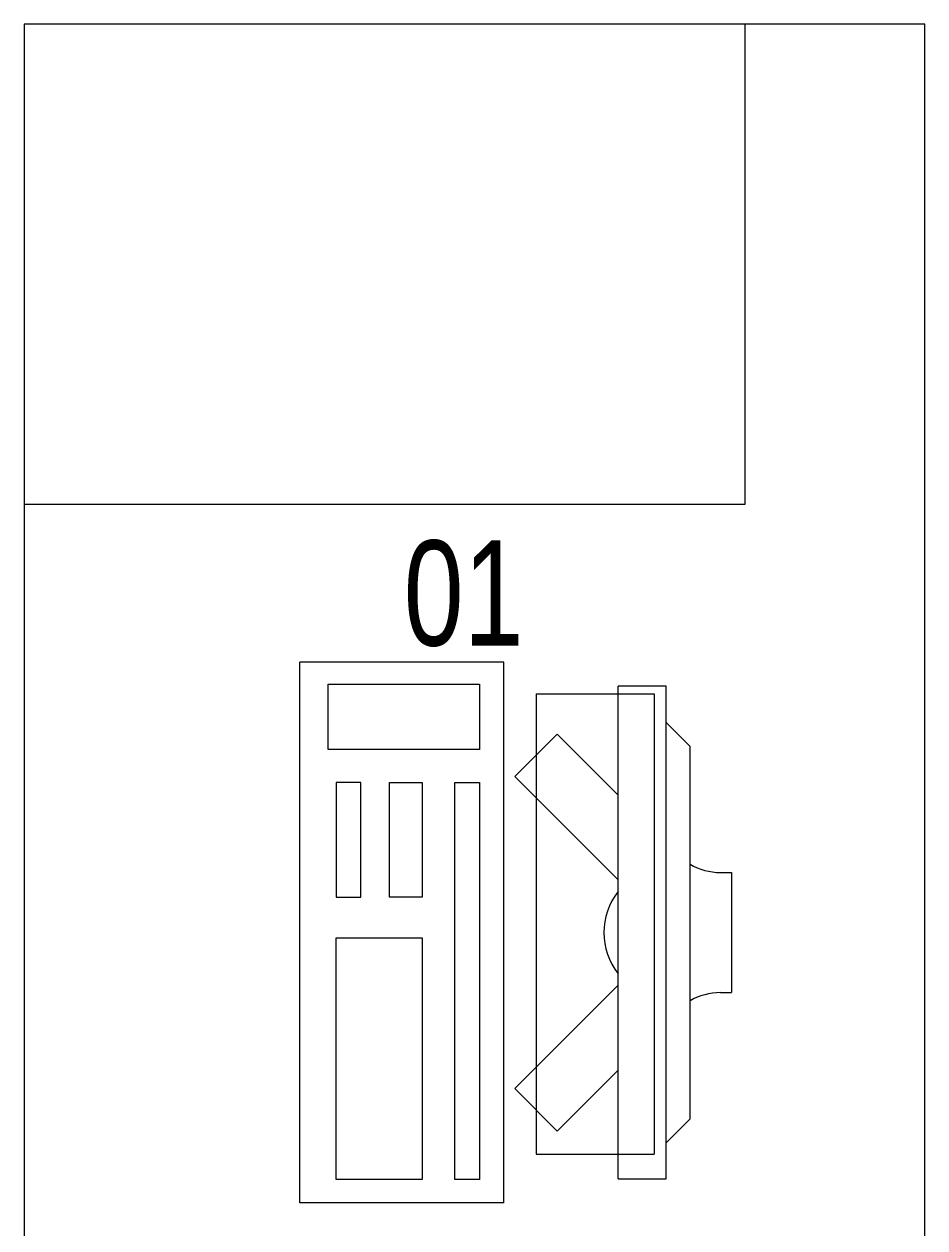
# Model space of a CAD drawing. Header units: millimetres. Extents: x -160614 to 59925, y -157025 to 0.
# Drawn here: x -121677 to -120927, y -115821 to -114819 of the extents above; entities that cross this region are included whole.
import ezdxf

# ---------------------------------------------------------------- set-up
doc = ezdxf.new("R2010")
doc.units = ezdxf.units.MM
doc.header["$LTSCALE"] = 8
doc.linetypes.add('HIDDEN', pattern=[9.525, 6.35, -3.175])
doc.layers.get('0').update_dxf_attribs({"color": 9, "lineweight": 5})
doc.layers.add('72_EGR_EQP_TAG', color=9, linetype='Continuous', lineweight=5)
doc.layers.add('LOADING', color=9, linetype='Continuous', lineweight=5)
doc.layers.get('0').off()
doc.layers.get('0').freeze()
doc.styles.add('X3G_ENTITY_257CFD', font='swisscl.ttf', dxfattribs={"height": 200})

# ---------------------------------------------------------------- blocks, each defined once
blk = doc.blocks.new('GF21043-P')
for p, q in [((0.8, 0.75), (-0.8, 0.75)), ((-0.8, 0.75), (-0.8, 0)), ((-0.8, 0), (0.8, 0))]:
    blk.add_line(p, q)
at = {"linetype": 'HIDDEN'}
for p, q in [((-0.8, 0.6), (-0.4, 0.6)), ((-0.4, 0.6), (-0.4, 0))]:
    blk.add_line(p, q, dxfattribs=at)
blk = doc.blocks.new('ITCWLS1-P')
at = {"layer": 'LOADING'}
for p, q in [((-0.17, 0.45), (-0.17, 0)), ((-0.17, 0.45), (0, 0.45)), ((0, 0.45), (0, 0)), ((-0.2651, 0.43, 0), (-0.3051, 0.43, 0)), ((-0.3051, 0.43, 0), (-0.3051, 0.02, 0)), ((-0.2651, 0.43, 0), (-0.2651, 0.02, 0)), ((-0.1496, 0.4305), (-0.1291, 0.4305)), ((-0.1291, 0.4305), (-0.1291, 0.4089)), ((-0.197, 0.4094), (-0.295, 0.4094)), ((-0.295, 0.0264), (-0.295, 0.4094)), ((-0.197, 0.0264), (-0.197, 0.4094)), ((-0.3251, 0.38, 0), (-0.3051, 0.4, 0)), ((-0.3251, 0.38, 0), (-0.3251, 0.07, 0)), ((-0.3503, 0.275), (-0.3596, 0.275)), ((-0.3596, 0.175), (-0.3596, 0.275)), ((-0.3503, 0.175), (-0.3596, 0.175)), ((-0.3251, 0.07, 0), (-0.3051, 0.05, 0)), ((-0.197, 0.0264), (-0.295, 0.0264)), ((-0.3051, 0.02, 0), (-0.2651, 0.02, 0)), ((-0.17, 0), (0, 0))]:
    blk.add_line(p, q, dxfattribs=at)
at = {"layer": 'LOADING', "extrusion": (2.48281e-10, 3.18408e-10, -1)}
for p, q in [((-0.2651, 0.3395), (-0.2144, 0.3902)), ((-0.1791, 0.3548), (-0.2144, 0.3902)), ((-0.2651, 0.2688), (-0.1791, 0.3548))]:
    blk.add_line(p, q, dxfattribs=at)
at = {"layer": 'LOADING', "extrusion": (2.48281e-10, -3.18408e-10, -1)}
for p, q in [((-0.2651, 0.1812), (-0.1791, 0.0952)), ((-0.2651, 0.1105), (-0.2144, 0.0598)), ((-0.1791, 0.0952), (-0.2144, 0.0598))]:
    blk.add_line(p, q, dxfattribs=at)
at = {"layer": 'LOADING'}
for points in [[(-0.1291, 0.4089), (-0.1291, 0.1), (-0.1496, 0.1), (-0.1496, 0.4305)], [(-0.1496, 0.1), (-0.1496, 0.1), (-0.1496, 0.1), (-0.1496, 0.1), (-0.1496, 0.1), (-0.1496, 0.1), (-0.1496, 0.1), (-0.1496, 0.1), (-0.1496, 0.1)], [(-0.1496, 0.1), (-0.1496, 0.1), (-0.1496, 0.1), (-0.1496, 0.1), (-0.1496, 0.1), (-0.1496, 0.1), (-0.1496, 0.1), (-0.1496, 0.1), (-0.1496, 0.1), (-0.1496, 0.1), (-0.1496, 0.1), (-0.1496, 0.1), (-0.1496, 0.1), (-0.1496, 0.1), (-0.1496, 0.1), (-0.1496, 0.1), (-0.1496, 0.1), (-0.1496, 0.1)], [(-0.1496, 0.1), (-0.1496, 0.1), (-0.1496, 0.1), (-0.1496, 0.1), (-0.1496, 0.1), (-0.1496, 0.1), (-0.1496, 0.1), (-0.1496, 0.1), (-0.1496, 0.1), (-0.1496, 0.1)], [(-0.1496, 0.1), (-0.1496, 0.1), (-0.1496, 0.1), (-0.1496, 0.1), (-0.1496, 0.1), (-0.1496, 0.1), (-0.1496, 0.1)], [(-0.1496, 0.1), (-0.1496, 0.1), (-0.1496, 0.1), (-0.1496, 0.1), (-0.1496, 0.1), (-0.1496, 0.1), (-0.1496, 0.1), (-0.1496, 0.1), (-0.1496, 0.1), (-0.1496, 0.1)], [(-0.1496, 0.1), (-0.1496, 0.1), (-0.1496, 0.1), (-0.1496, 0.1), (-0.1496, 0.1), (-0.1496, 0.1), (-0.1496, 0.1), (-0.1496, 0.1), (-0.1496, 0.1), (-0.1496, 0.1), (-0.1496, 0.1), (-0.1496, 0.1), (-0.1496, 0.1), (-0.1496, 0.1), (-0.1496, 0.1)], [(-0.1496, 0.1), (-0.1496, 0.1), (-0.1496, 0.1), (-0.1496, 0.1), (-0.1496, 0.1), (-0.1496, 0.1), (-0.1496, 0.1), (-0.1496, 0.1), (-0.1496, 0.1), (-0.1496, 0.1)], [(-0.1496, 0.1), (-0.1496, 0.1), (-0.1496, 0.1), (-0.1496, 0.1), (-0.1496, 0.1), (-0.1496, 0.1), (-0.1496, 0.1), (-0.1496, 0.1), (-0.1496, 0.1), (-0.1496, 0.1)], [(-0.1496, 0.1), (-0.1496, 0.1), (-0.1496, 0.1), (-0.1496, 0.1), (-0.1496, 0.1), (-0.1496, 0.1), (-0.1496, 0.1), (-0.1496, 0.1), (-0.1496, 0.1), (-0.1496, 0.1), (-0.1496, 0.1), (-0.1496, 0.1), (-0.1496, 0.1), (-0.1496, 0.1), (-0.1496, 0.1), (-0.1496, 0.1), (-0.1496, 0.1), (-0.1496, 0.1), (-0.1496, 0.1), (-0.1496, 0.1), (-0.1496, 0.1), (-0.1496, 0.1), (-0.1496, 0.1), (-0.1496, 0.1), (-0.1496, 0.1), (-0.1496, 0.1), (-0.1496, 0.1), (-0.1496, 0.1), (-0.1496, 0.1), (-0.1496, 0.1), (-0.1496, 0.1), (-0.1496, 0.1), (-0.1496, 0.1), (-0.1496, 0.1), (-0.1496, 0.1), (-0.1496, 0.1), (-0.1496, 0.1), (-0.1496, 0.1), (-0.1496, 0.1), (-0.1496, 0.1), (-0.1496, 0.1), (-0.1496, 0.1), (-0.1496, 0.1), (-0.1496, 0.1), (-0.1496, 0.1), (-0.1496, 0.1), (-0.1496, 0.1), (-0.1496, 0.1), (-0.1496, 0.1), (-0.1496, 0.1), (-0.1496, 0.1), (-0.1496, 0.1), (-0.1496, 0.1), (-0.1496, 0.1)], [(-0.1496, 0.1), (-0.1496, 0.1), (-0.1496, 0.1), (-0.1496, 0.1), (-0.1496, 0.1), (-0.1496, 0.1), (-0.1496, 0.1), (-0.1496, 0.1), (-0.1496, 0.1), (-0.1496, 0.1), (-0.1496, 0.1), (-0.1496, 0.1), (-0.1496, 0.1), (-0.1496, 0.1), (-0.1496, 0.1), (-0.1496, 0.1), (-0.1496, 0.1), (-0.1496, 0.1), (-0.1496, 0.1), (-0.1496, 0.1), (-0.1496, 0.1), (-0.1496, 0.1), (-0.1496, 0.1), (-0.1496, 0.1), (-0.1496, 0.1), (-0.1496, 0.1), (-0.1496, 0.1), (-0.1496, 0.1), (-0.1496, 0.1), (-0.1496, 0.1), (-0.1496, 0.1), (-0.1496, 0.1), (-0.1496, 0.1), (-0.1496, 0.1), (-0.1496, 0.1), (-0.1496, 0.1), (-0.1496, 0.1), (-0.1496, 0.1), (-0.1496, 0.1), (-0.1496, 0.1), (-0.1496, 0.1), (-0.1496, 0.1), (-0.1496, 0.1), (-0.1496, 0.1), (-0.1496, 0.1), (-0.1496, 0.1), (-0.1496, 0.1), (-0.1496, 0.1), (-0.1496, 0.1), (-0.1496, 0.1), (-0.1496, 0.1), (-0.1496, 0.1), (-0.1496, 0.1), (-0.1496, 0.1), (-0.1496, 0.1), (-0.1496, 0.1), (-0.1496, 0.1), (-0.1496, 0.1), (-0.1496, 0.1), (-0.1496, 0.1), (-0.1496, 0.1), (-0.1496, 0.1), (-0.1496, 0.1), (-0.1496, 0.1), (-0.1496, 0.1), (-0.1496, 0.1), (-0.1496, 0.1), (-0.1496, 0.1), (-0.1496, 0.1), (-0.1496, 0.1), (-0.1496, 0.1), (-0.1496, 0.1), (-0.1496, 0.1), (-0.1496, 0.1), (-0.1496, 0.1), (-0.1496, 0.1), (-0.1496, 0.1), (-0.1496, 0.1), (-0.1496, 0.1), (-0.1496, 0.1), (-0.1496, 0.1), (-0.1496, 0.1), (-0.1496, 0.1), (-0.1496, 0.1), (-0.1496, 0.1), (-0.1496, 0.1), (-0.1496, 0.1), (-0.1496, 0.1), (-0.1496, 0.1)], [(-0.1496, 0.1), (-0.1496, 0.1), (-0.1496, 0.1), (-0.1496, 0.1), (-0.1496, 0.1), (-0.1496, 0.1), (-0.1496, 0.1), (-0.1496, 0.1), (-0.1496, 0.1), (-0.1496, 0.1), (-0.1496, 0.1), (-0.1496, 0.1)], [(-0.1496, 0.1), (-0.1496, 0.1), (-0.1496, 0.1), (-0.1496, 0.1), (-0.1496, 0.1), (-0.1496, 0.1), (-0.1496, 0.1)], [(-0.1496, 0.1), (-0.1496, 0.1), (-0.1496, 0.1), (-0.1496, 0.1), (-0.1496, 0.1), (-0.1496, 0.1), (-0.1496, 0.1), (-0.1496, 0.1), (-0.1496, 0.1), (-0.1496, 0.1), (-0.1496, 0.1), (-0.1496, 0.1), (-0.1496, 0.1), (-0.1496, 0.1), (-0.1496, 0.1), (-0.1496, 0.1), (-0.1496, 0.1)], [(-0.1496, 0.1), (-0.1496, 0.1), (-0.1496, 0.1), (-0.1496, 0.1), (-0.1496, 0.1), (-0.1496, 0.1), (-0.1496, 0.1), (-0.1496, 0.1), (-0.1496, 0.1), (-0.1496, 0.1), (-0.1496, 0.1), (-0.1496, 0.1), (-0.1496, 0.1), (-0.1496, 0.1), (-0.1496, 0.1), (-0.1496, 0.1), (-0.1496, 0.1), (-0.1496, 0.1), (-0.1496, 0.1), (-0.1496, 0.1), (-0.1496, 0.1), (-0.1496, 0.1), (-0.1496, 0.1), (-0.1496, 0.1), (-0.1496, 0.1), (-0.1496, 0.1), (-0.1496, 0.1), (-0.1496, 0.1), (-0.1496, 0.1), (-0.1496, 0.1), (-0.1496, 0.1), (-0.1496, 0.1), (-0.1496, 0.1), (-0.1496, 0.1), (-0.1496, 0.1), (-0.1496, 0.1), (-0.1496, 0.1), (-0.1496, 0.1), (-0.1496, 0.1), (-0.1496, 0.1), (-0.1496, 0.1), (-0.1496, 0.1), (-0.1496, 0.1), (-0.1496, 0.1), (-0.1496, 0.1), (-0.1496, 0.1), (-0.1496, 0.1), (-0.1496, 0.1), (-0.1496, 0.1), (-0.1496, 0.1), (-0.1496, 0.1), (-0.1496, 0.1), (-0.1496, 0.1), (-0.1496, 0.1), (-0.1496, 0.1), (-0.1496, 0.1), (-0.1496, 0.1), (-0.1496, 0.1), (-0.1496, 0.1), (-0.1496, 0.1), (-0.1496, 0.1), (-0.1496, 0.1), (-0.1496, 0.1), (-0.1496, 0.1), (-0.1496, 0.1), (-0.1496, 0.1), (-0.1496, 0.1), (-0.1496, 0.1), (-0.1496, 0.1), (-0.1496, 0.1), (-0.1496, 0.1), (-0.1496, 0.1), (-0.1496, 0.1), (-0.1496, 0.1), (-0.1496, 0.1), (-0.1496, 0.1), (-0.1496, 0.1), (-0.1496, 0.1), (-0.1496, 0.1), (-0.1496, 0.1), (-0.1496, 0.1), (-0.1496, 0.1), (-0.1496, 0.1), (-0.1496, 0.1), (-0.1496, 0.1), (-0.1496, 0.1), (-0.1496, 0.1), (-0.1496, 0.1), (-0.1496, 0.1), (-0.1496, 0.1), (-0.1496, 0.1), (-0.1496, 0.1), (-0.1496, 0.1), (-0.1496, 0.1), (-0.1496, 0.1), (-0.1496, 0.1), (-0.1496, 0.1), (-0.1496, 0.1), (-0.1496, 0.1), (-0.1496, 0.1), (-0.1496, 0.1), (-0.1496, 0.1), (-0.1496, 0.1), (-0.1496, 0.1), (-0.1496, 0.1), (-0.1496, 0.1), (-0.1496, 0.1), (-0.1496, 0.1), (-0.1496, 0.1), (-0.1496, 0.1), (-0.1496, 0.1)], [(-0.1496, 0.1), (-0.1496, 0.1), (-0.1496, 0.1), (-0.1496, 0.1), (-0.1496, 0.1), (-0.1496, 0.1), (-0.1496, 0.1), (-0.1496, 0.1)]]:
    blk.add_lwpolyline(points, dxfattribs=at)
for points in [[(-0.1019, 0.4305), (-0.0304, 0.4305), (-0.0304, 0.2294), (-0.1019, 0.2294)], [(-0.1019, 0.1954), (-0.0747, 0.1954), (-0.0747, 0.1), (-0.1019, 0.1)], [(-0.0304, 0.1954), (-0.0508, 0.1954), (-0.0508, 0.1), (-0.0304, 0.1)], [(-0.1496, 0.1), (-0.1496, 0.1), (-0.1496, 0.1), (-0.1496, 0.1), (-0.1496, 0.1), (-0.1496, 0.1), (-0.1496, 0.1), (-0.1496, 0.1), (-0.1496, 0.1), (-0.1496, 0.1), (-0.1496, 0.1), (-0.1496, 0.1), (-0.1496, 0.1), (-0.1496, 0.1), (-0.1496, 0.1), (-0.1496, 0.1), (-0.1496, 0.1), (-0.1496, 0.1), (-0.1496, 0.1), (-0.1496, 0.1), (-0.1496, 0.1), (-0.1496, 0.1), (-0.1496, 0.1), (-0.1496, 0.1), (-0.1496, 0.1), (-0.1496, 0.1), (-0.1496, 0.1), (-0.1496, 0.1), (-0.1496, 0.1), (-0.1496, 0.1), (-0.1496, 0.1), (-0.1496, 0.1), (-0.1496, 0.1), (-0.1496, 0.1), (-0.1496, 0.1), (-0.1496, 0.1), (-0.1496, 0.1), (-0.1496, 0.1), (-0.1496, 0.1), (-0.1496, 0.1), (-0.1496, 0.1), (-0.1496, 0.1), (-0.1496, 0.1), (-0.1496, 0.1), (-0.1496, 0.1), (-0.1496, 0.1), (-0.1496, 0.1), (-0.1496, 0.1), (-0.1496, 0.1), (-0.1496, 0.1), (-0.1496, 0.1), (-0.1496, 0.1), (-0.1496, 0.1), (-0.1496, 0.1), (-0.1496, 0.1), (-0.1496, 0.1), (-0.1496, 0.1), (-0.1496, 0.1), (-0.1496, 0.1), (-0.1496, 0.1), (-0.1496, 0.1), (-0.1496, 0.1), (-0.1496, 0.1), (-0.1496, 0.1), (-0.1496, 0.1), (-0.1496, 0.1), (-0.1496, 0.1), (-0.1496, 0.1), (-0.1496, 0.1), (-0.1496, 0.1), (-0.1496, 0.1), (-0.1496, 0.1), (-0.1496, 0.1), (-0.1496, 0.1), (-0.1496, 0.1), (-0.1496, 0.1), (-0.1496, 0.1), (-0.1496, 0.1), (-0.1496, 0.1), (-0.1496, 0.1), (-0.1496, 0.1), (-0.1496, 0.1), (-0.1496, 0.1), (-0.1496, 0.1), (-0.1496, 0.1), (-0.1496, 0.1), (-0.1496, 0.1), (-0.1496, 0.1), (-0.1496, 0.1), (-0.1496, 0.1), (-0.1496, 0.1), (-0.1496, 0.1), (-0.1496, 0.1), (-0.1496, 0.1), (-0.1496, 0.1), (-0.1496, 0.1), (-0.1496, 0.1), (-0.1496, 0.1), (-0.1496, 0.1), (-0.1496, 0.1), (-0.1496, 0.1), (-0.1496, 0.1), (-0.1496, 0.1), (-0.1496, 0.1), (-0.1496, 0.1), (-0.1496, 0.1), (-0.1496, 0.1), (-0.1496, 0.1), (-0.1496, 0.1), (-0.1496, 0.1), (-0.1496, 0.1), (-0.1496, 0.1), (-0.1496, 0.1), (-0.1496, 0.1), (-0.1496, 0.1), (-0.1496, 0.1), (-0.1496, 0.1), (-0.1496, 0.1), (-0.1496, 0.1), (-0.1496, 0.1), (-0.1496, 0.1), (-0.1496, 0.1), (-0.1496, 0.1), (-0.1496, 0.1), (-0.1496, 0.1), (-0.1496, 0.1), (-0.1496, 0.1), (-0.1496, 0.1), (-0.1496, 0.1), (-0.1496, 0.1), (-0.1496, 0.1), (-0.1496, 0.1), (-0.1496, 0.1), (-0.1496, 0.1), (-0.1496, 0.1), (-0.1496, 0.1), (-0.1496, 0.1), (-0.1496, 0.1), (-0.1496, 0.1), (-0.1496, 0.1), (-0.1496, 0.1), (-0.1496, 0.1), (-0.1496, 0.1), (-0.1496, 0.1), (-0.1496, 0.1), (-0.1496, 0.1), (-0.1496, 0.1), (-0.1496, 0.1), (-0.1496, 0.1), (-0.1496, 0.1), (-0.1496, 0.1), (-0.1496, 0.1), (-0.1496, 0.1), (-0.1496, 0.1), (-0.1496, 0.1), (-0.1496, 0.1), (-0.1496, 0.1), (-0.1496, 0.1), (-0.1496, 0.1), (-0.1496, 0.1), (-0.1496, 0.1), (-0.1496, 0.1), (-0.1496, 0.1), (-0.1496, 0.1), (-0.1496, 0.1), (-0.1496, 0.1), (-0.1496, 0.1), (-0.1496, 0.1), (-0.1496, 0.1), (-0.1496, 0.1), (-0.1496, 0.1), (-0.1496, 0.1), (-0.1496, 0.1), (-0.1496, 0.1), (-0.1496, 0.1), (-0.1496, 0.1), (-0.1496, 0.1), (-0.1496, 0.1), (-0.1496, 0.1), (-0.1496, 0.1), (-0.1496, 0.1), (-0.1496, 0.1), (-0.1496, 0.1), (-0.1496, 0.1), (-0.1496, 0.1), (-0.1496, 0.1), (-0.1496, 0.1), (-0.1496, 0.1), (-0.1496, 0.1), (-0.1496, 0.1), (-0.1496, 0.1), (-0.1496, 0.1), (-0.1496, 0.1), (-0.1496, 0.1), (-0.1496, 0.1), (-0.1496, 0.1), (-0.1496, 0.1), (-0.1496, 0.1), (-0.1496, 0.1), (-0.1496, 0.1), (-0.1496, 0.1), (-0.1496, 0.1), (-0.1496, 0.1), (-0.1496, 0.1), (-0.1496, 0.1), (-0.1496, 0.1), (-0.1496, 0.1), (-0.1496, 0.1), (-0.1496, 0.1), (-0.1496, 0.1), (-0.1496, 0.1), (-0.1496, 0.1), (-0.1496, 0.1), (-0.1496, 0.1), (-0.1496, 0.1), (-0.1496, 0.1), (-0.1496, 0.1), (-0.1496, 0.1), (-0.1496, 0.1), (-0.1496, 0.1), (-0.1496, 0.1), (-0.1496, 0.1), (-0.1496, 0.1), (-0.1496, 0.1), (-0.1496, 0.1), (-0.1496, 0.1), (-0.1496, 0.1), (-0.1496, 0.1), (-0.1496, 0.1), (-0.1496, 0.1), (-0.1496, 0.1), (-0.1496, 0.1), (-0.1496, 0.1), (-0.1496, 0.1), (-0.1496, 0.1), (-0.1496, 0.1), (-0.1496, 0.1), (-0.1496, 0.1), (-0.1496, 0.1), (-0.1496, 0.1), (-0.1496, 0.1), (-0.1496, 0.1), (-0.1496, 0.1), (-0.1496, 0.1), (-0.1496, 0.1), (-0.1496, 0.1), (-0.1496, 0.1), (-0.1496, 0.1), (-0.1496, 0.1), (-0.1496, 0.1), (-0.1496, 0.1), (-0.1496, 0.1), (-0.1496, 0.1), (-0.1496, 0.1), (-0.1496, 0.1), (-0.1496, 0.1), (-0.1496, 0.1), (-0.1496, 0.1), (-0.1496, 0.1), (-0.1496, 0.1), (-0.1496, 0.1), (-0.1496, 0.1), (-0.1496, 0.1), (-0.1496, 0.1), (-0.1496, 0.1), (-0.1496, 0.1), (-0.1496, 0.1), (-0.1496, 0.1), (-0.1496, 0.1), (-0.1496, 0.1), (-0.1496, 0.1), (-0.1496, 0.1), (-0.1496, 0.1), (-0.1496, 0.1), (-0.1496, 0.1), (-0.1496, 0.1), (-0.1496, 0.1)], [(-0.1496, 0.1), (-0.1496, 0.1), (-0.1496, 0.1), (-0.1496, 0.1), (-0.1496, 0.1), (-0.1496, 0.1), (-0.1496, 0.1), (-0.1496, 0.1), (-0.1496, 0.1), (-0.1496, 0.1), (-0.1496, 0.1), (-0.1496, 0.1), (-0.1496, 0.1), (-0.1496, 0.1), (-0.1496, 0.1), (-0.1496, 0.1), (-0.1496, 0.1), (-0.1496, 0.1), (-0.1496, 0.1), (-0.1496, 0.1), (-0.1496, 0.1), (-0.1496, 0.1), (-0.1496, 0.1), (-0.1496, 0.1), (-0.1496, 0.1), (-0.1496, 0.1), (-0.1496, 0.1), (-0.1496, 0.1), (-0.1496, 0.1), (-0.1496, 0.1), (-0.1496, 0.1), (-0.1496, 0.1), (-0.1496, 0.1), (-0.1496, 0.1), (-0.1496, 0.1), (-0.1496, 0.1), (-0.1496, 0.1), (-0.1496, 0.1), (-0.1496, 0.1), (-0.1496, 0.1), (-0.1496, 0.1), (-0.1496, 0.1), (-0.1496, 0.1), (-0.1496, 0.1), (-0.1496, 0.1), (-0.1496, 0.1), (-0.1496, 0.1), (-0.1496, 0.1), (-0.1496, 0.1), (-0.1496, 0.1), (-0.1496, 0.1), (-0.1496, 0.1), (-0.1496, 0.1), (-0.1496, 0.1), (-0.1496, 0.1), (-0.1496, 0.1), (-0.1496, 0.1), (-0.1496, 0.1), (-0.1496, 0.1), (-0.1496, 0.1), (-0.1496, 0.1), (-0.1496, 0.1), (-0.1496, 0.1), (-0.1496, 0.1), (-0.1496, 0.1), (-0.1496, 0.1), (-0.1496, 0.1), (-0.1496, 0.1), (-0.1496, 0.1), (-0.1496, 0.1), (-0.1496, 0.1), (-0.1496, 0.1), (-0.1496, 0.1), (-0.1496, 0.1), (-0.1496, 0.1), (-0.1496, 0.1), (-0.1496, 0.1), (-0.1496, 0.1), (-0.1496, 0.1), (-0.1496, 0.1), (-0.1496, 0.1), (-0.1496, 0.1), (-0.1496, 0.1), (-0.1496, 0.1), (-0.1496, 0.1), (-0.1496, 0.1), (-0.1496, 0.1), (-0.1496, 0.1), (-0.1496, 0.1), (-0.1496, 0.1), (-0.1496, 0.1), (-0.1496, 0.1), (-0.1496, 0.1), (-0.1496, 0.1), (-0.1496, 0.1), (-0.1496, 0.1), (-0.1496, 0.1), (-0.1496, 0.1), (-0.1496, 0.1), (-0.1496, 0.1), (-0.1496, 0.1), (-0.1496, 0.1), (-0.1496, 0.1), (-0.1496, 0.1), (-0.1496, 0.1), (-0.1496, 0.1), (-0.1496, 0.1), (-0.1496, 0.1), (-0.1496, 0.1), (-0.1496, 0.1), (-0.1496, 0.1), (-0.1496, 0.1), (-0.1496, 0.1), (-0.1496, 0.1), (-0.1496, 0.1), (-0.1496, 0.1), (-0.1496, 0.1), (-0.1496, 0.1), (-0.1496, 0.1), (-0.1496, 0.1), (-0.1496, 0.1), (-0.1496, 0.1), (-0.1496, 0.1), (-0.1496, 0.1), (-0.1496, 0.1), (-0.1496, 0.1), (-0.1496, 0.1), (-0.1496, 0.1), (-0.1496, 0.1), (-0.1496, 0.1), (-0.1496, 0.1), (-0.1496, 0.1), (-0.1496, 0.1), (-0.1496, 0.1), (-0.1496, 0.1), (-0.1496, 0.1), (-0.1496, 0.1), (-0.1496, 0.1), (-0.1496, 0.1), (-0.1496, 0.1), (-0.1496, 0.1), (-0.1496, 0.1), (-0.1496, 0.1), (-0.1496, 0.1), (-0.1496, 0.1), (-0.1496, 0.1), (-0.1496, 0.1), (-0.1496, 0.1), (-0.1496, 0.1), (-0.1496, 0.1), (-0.1496, 0.1), (-0.1496, 0.1), (-0.1496, 0.1), (-0.1496, 0.1), (-0.1496, 0.1), (-0.1496, 0.1), (-0.1496, 0.1), (-0.1496, 0.1), (-0.1496, 0.1), (-0.1496, 0.1), (-0.1496, 0.1), (-0.1496, 0.1), (-0.1496, 0.1), (-0.1496, 0.1), (-0.1496, 0.1), (-0.1496, 0.1), (-0.1496, 0.1), (-0.1496, 0.1), (-0.1496, 0.1), (-0.1496, 0.1), (-0.1496, 0.1), (-0.1496, 0.1), (-0.1496, 0.1), (-0.1496, 0.1), (-0.1496, 0.1), (-0.1496, 0.1), (-0.1496, 0.1), (-0.1496, 0.1), (-0.1496, 0.1), (-0.1496, 0.1), (-0.1496, 0.1), (-0.1496, 0.1), (-0.1496, 0.1), (-0.1496, 0.1), (-0.1496, 0.1), (-0.1496, 0.1), (-0.1496, 0.1), (-0.1496, 0.1), (-0.1496, 0.1), (-0.1496, 0.1), (-0.1496, 0.1), (-0.1496, 0.1), (-0.1496, 0.1), (-0.1496, 0.1), (-0.1496, 0.1), (-0.1496, 0.1), (-0.1496, 0.1), (-0.1496, 0.1), (-0.1496, 0.1), (-0.1496, 0.1), (-0.1496, 0.1), (-0.1496, 0.1), (-0.1496, 0.1), (-0.1496, 0.1), (-0.1496, 0.1), (-0.1496, 0.1), (-0.1496, 0.1), (-0.1496, 0.1), (-0.1496, 0.1), (-0.1496, 0.1), (-0.1496, 0.1), (-0.1496, 0.1), (-0.1496, 0.1), (-0.1496, 0.1)], [(-0.1496, 0.1), (-0.1496, 0.1), (-0.1496, 0.1), (-0.1496, 0.1), (-0.1496, 0.1), (-0.1496, 0.1), (-0.1496, 0.1), (-0.1496, 0.1), (-0.1496, 0.1), (-0.1496, 0.1), (-0.1496, 0.1), (-0.1496, 0.1), (-0.1496, 0.1), (-0.1496, 0.1), (-0.1496, 0.1), (-0.1496, 0.1), (-0.1496, 0.1), (-0.1496, 0.1), (-0.1496, 0.1), (-0.1496, 0.1), (-0.1496, 0.1), (-0.1496, 0.1), (-0.1496, 0.1), (-0.1496, 0.1), (-0.1496, 0.1), (-0.1496, 0.1), (-0.1496, 0.1), (-0.1496, 0.1), (-0.1496, 0.1), (-0.1496, 0.1), (-0.1496, 0.1), (-0.1496, 0.1), (-0.1496, 0.1), (-0.1496, 0.1), (-0.1496, 0.1), (-0.1496, 0.1), (-0.1496, 0.1), (-0.1496, 0.1), (-0.1496, 0.1), (-0.1496, 0.1), (-0.1496, 0.1), (-0.1496, 0.1), (-0.1496, 0.1), (-0.1496, 0.1), (-0.1496, 0.1), (-0.1496, 0.1), (-0.1496, 0.1), (-0.1496, 0.1), (-0.1496, 0.1), (-0.1496, 0.1), (-0.1496, 0.1), (-0.1496, 0.1), (-0.1496, 0.1), (-0.1496, 0.1), (-0.1496, 0.1), (-0.1496, 0.1), (-0.1496, 0.1), (-0.1496, 0.1), (-0.1496, 0.1), (-0.1496, 0.1), (-0.1496, 0.1), (-0.1496, 0.1), (-0.1496, 0.1), (-0.1496, 0.1), (-0.1496, 0.1), (-0.1496, 0.1), (-0.1496, 0.1), (-0.1496, 0.1), (-0.1496, 0.1), (-0.1496, 0.1), (-0.1496, 0.1), (-0.1496, 0.1), (-0.1496, 0.1), (-0.1496, 0.1), (-0.1496, 0.1), (-0.1496, 0.1), (-0.1496, 0.1), (-0.1496, 0.1), (-0.1496, 0.1), (-0.1496, 0.1), (-0.1496, 0.1), (-0.1496, 0.1), (-0.1496, 0.1), (-0.1496, 0.1), (-0.1496, 0.1), (-0.1496, 0.1), (-0.1496, 0.1), (-0.1496, 0.1), (-0.1496, 0.1), (-0.1496, 0.1), (-0.1496, 0.1), (-0.1496, 0.1), (-0.1496, 0.1), (-0.1496, 0.1), (-0.1496, 0.1), (-0.1496, 0.1), (-0.1496, 0.1), (-0.1496, 0.1), (-0.1496, 0.1), (-0.1496, 0.1), (-0.1496, 0.1), (-0.1496, 0.1), (-0.1496, 0.1), (-0.1496, 0.1), (-0.1496, 0.1), (-0.1496, 0.1), (-0.1496, 0.1), (-0.1496, 0.1), (-0.1496, 0.1), (-0.1496, 0.1), (-0.1496, 0.1), (-0.1496, 0.1), (-0.1496, 0.1), (-0.1496, 0.1), (-0.1496, 0.1), (-0.1496, 0.1), (-0.1496, 0.1), (-0.1496, 0.1), (-0.1496, 0.1), (-0.1496, 0.1), (-0.1496, 0.1), (-0.1496, 0.1), (-0.1496, 0.1), (-0.1496, 0.1), (-0.1496, 0.1), (-0.1496, 0.1), (-0.1496, 0.1), (-0.1496, 0.1), (-0.1496, 0.1), (-0.1496, 0.1), (-0.1496, 0.1), (-0.1496, 0.1), (-0.1496, 0.1), (-0.1496, 0.1), (-0.1496, 0.1), (-0.1496, 0.1), (-0.1496, 0.1), (-0.1496, 0.1), (-0.1496, 0.1), (-0.1496, 0.1), (-0.1496, 0.1), (-0.1496, 0.1), (-0.1496, 0.1), (-0.1496, 0.1), (-0.1496, 0.1), (-0.1496, 0.1), (-0.1496, 0.1), (-0.1496, 0.1), (-0.1496, 0.1), (-0.1496, 0.1), (-0.1496, 0.1), (-0.1496, 0.1), (-0.1496, 0.1), (-0.1496, 0.1), (-0.1496, 0.1), (-0.1496, 0.1), (-0.1496, 0.1), (-0.1496, 0.1), (-0.1496, 0.1), (-0.1496, 0.1), (-0.1496, 0.1), (-0.1496, 0.1), (-0.1496, 0.1), (-0.1496, 0.1), (-0.1496, 0.1), (-0.1496, 0.1), (-0.1496, 0.1), (-0.1496, 0.1), (-0.1496, 0.1), (-0.1496, 0.1), (-0.1496, 0.1), (-0.1496, 0.1), (-0.1496, 0.1), (-0.1496, 0.1), (-0.1496, 0.1), (-0.1496, 0.1), (-0.1496, 0.1), (-0.1496, 0.1), (-0.1496, 0.1), (-0.1496, 0.1), (-0.1496, 0.1), (-0.1496, 0.1), (-0.1496, 0.1), (-0.1496, 0.1), (-0.1496, 0.1), (-0.1496, 0.1), (-0.1496, 0.1), (-0.1496, 0.1), (-0.1496, 0.1), (-0.1496, 0.1), (-0.1496, 0.1), (-0.1496, 0.1), (-0.1496, 0.1), (-0.1496, 0.1), (-0.1496, 0.1), (-0.1496, 0.1), (-0.1496, 0.1), (-0.1496, 0.1), (-0.1496, 0.1), (-0.1496, 0.1), (-0.1496, 0.1), (-0.1496, 0.1), (-0.1496, 0.1), (-0.1496, 0.1), (-0.1496, 0.1), (-0.1496, 0.1), (-0.1496, 0.1), (-0.1496, 0.1), (-0.1496, 0.1), (-0.1496, 0.1), (-0.1496, 0.1), (-0.1496, 0.1), (-0.1496, 0.1), (-0.1496, 0.1), (-0.1496, 0.1), (-0.1496, 0.1), (-0.1496, 0.1), (-0.1496, 0.1), (-0.1496, 0.1)], [(-0.1496, 0.0727), (-0.0236, 0.0727), (-0.0236, 0.0182), (-0.1496, 0.0182)]]:
    blk.add_lwpolyline(points, close=True, dxfattribs=at)
for centre, radius, start, end in [((-0.3503, 0.325), 0.05, 270, 300.3093), ((-0.3089, 0.225), 0.0556, 321.9431, 38.0569), ((-0.3503, 0.125), 0.05, 59.6907, 90)]:
    blk.add_arc(centre, radius, start, end, dxfattribs=at)
blk = doc.blocks.new('GF1')
at = {"layer": 'LOADING', "color": 9, "extrusion": (-2.34183e-18, 2.24019e-05, 1), "xscale": 1000, "yscale": 1000, "zscale": 1000, "rotation": 270}
blk.add_blockref('GF21043-P', (-121676.9, -115619.3, -2.6), dxfattribs=at)
at = {"layer": 'LOADING', "color": 9, "extrusion": (-8.01373e-06, -1.94017e-16, 1), "xscale": 1000.000000000007, "yscale": 1000.000000000007, "zscale": 1000.000000000007, "rotation": 180.0000000064647}
blk.add_blockref('ITCWLS1-P', (-121447.4, -115350.6, 1), dxfattribs=at)
at = {"layer": '72_EGR_EQP_TAG', "color": 9, "insert": (-121310.9, -115249.2, 0), "char_height": 87.47, "attachment_point": 2, "style": 'X3G_ENTITY_257CFD'}
blk.add_mtext('01', dxfattribs=at)

msp = doc.modelspace()

# ---------------------------------------------------------------- block references
at = {"layer": '72_EGR_EQP_TAG'}
msp.add_blockref('GF1', (0, 0), dxfattribs=at)

doc.saveas('drawing.dxf')
